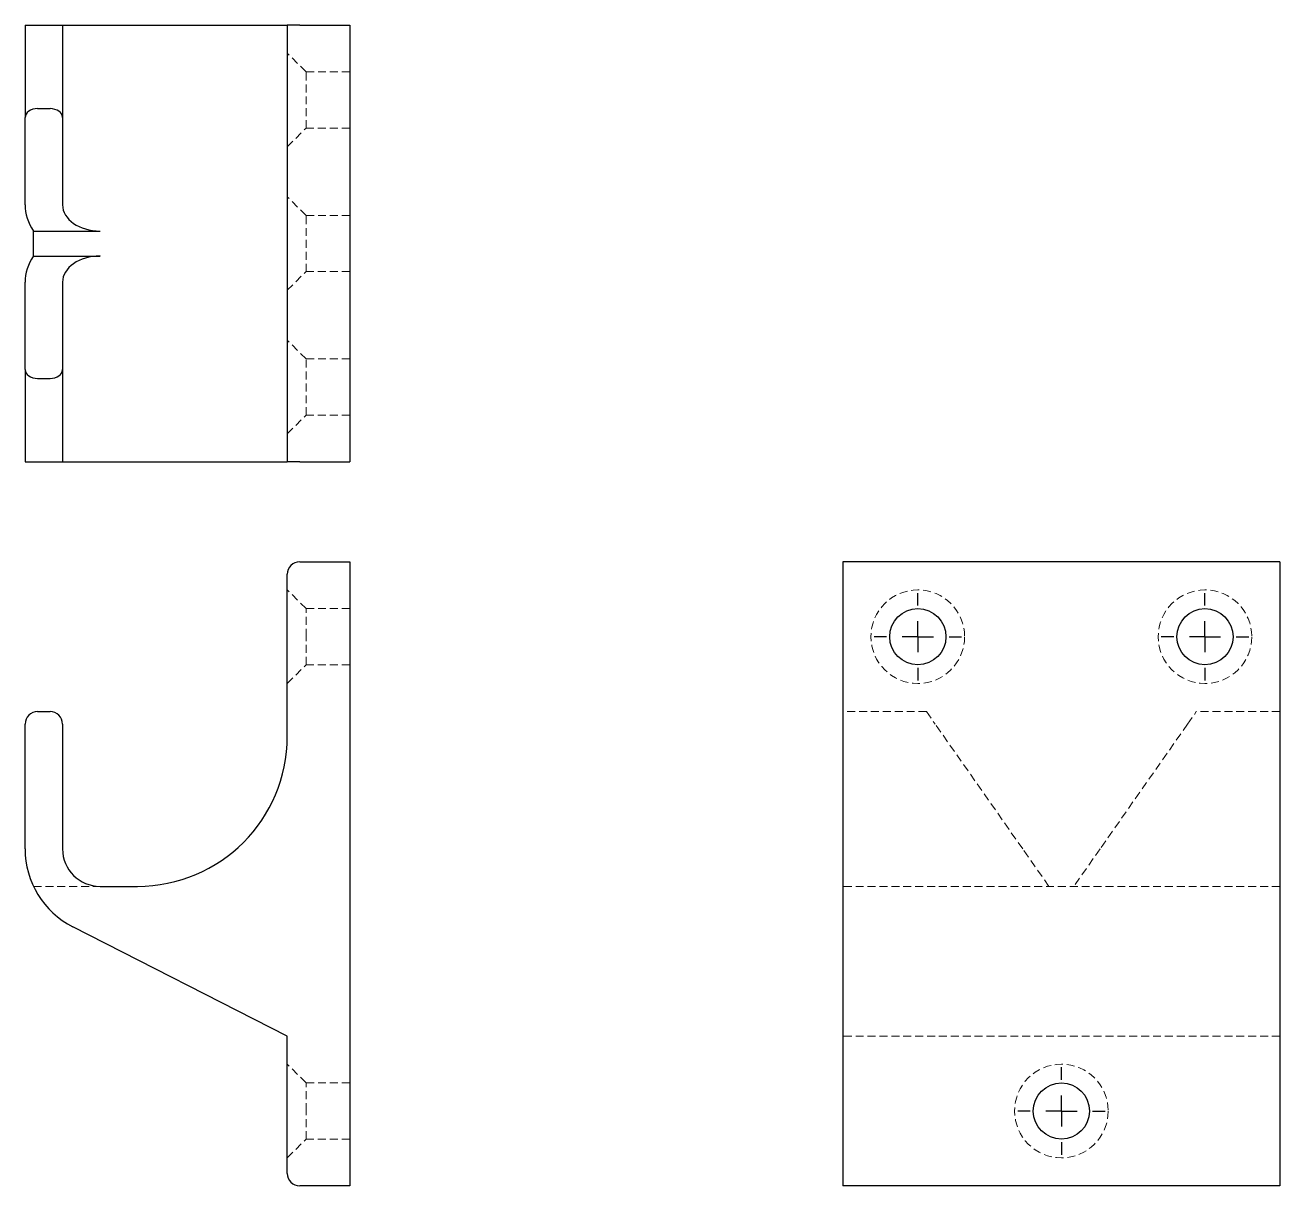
# Model space of a CAD drawing. Header units: millimetres. Extents: x 57 to 258, y 7 to 193.
import ezdxf

# ---------------------------------------------------------------- set-up
doc = ezdxf.new("R2010")
doc.units = ezdxf.units.MM
doc.linetypes.add('HIDDEN', pattern=[1.905, 1.27, -0.635])
doc.layers.add('10', color=7, linetype='Continuous')

# ---------------------------------------------------------------- blocks, each defined once
blk = doc.blocks.new('SW_CENTERMARKSYMBOL_0')
at = {"layer": '10', "color": 0}
for p, q in [((0, 5), (0, 7)), ((0, 0), (0, 2.5)), ((-5, 0), (-7, 0)), ((0, 0), (-2.5, 0)), ((0, 0), (0, -2.5)), ((0, 0), (2.5, 0)), ((5, 0), (7, 0)), ((0, -5), (0, -7))]:
    blk.add_line(p, q, dxfattribs=at)
blk = doc.blocks.new('SW_CENTERMARKSYMBOL_1')
at = {"layer": '10', "color": 0}
for p, q in [((0, 5), (0, 7)), ((0, 0), (0, 2.5)), ((-5, 0), (-7, 0)), ((0, 0), (-2.5, 0)), ((0, 0), (0, -2.5)), ((0, 0), (2.5, 0)), ((5, 0), (7, 0)), ((0, -5), (0, -7))]:
    blk.add_line(p, q, dxfattribs=at)
blk = doc.blocks.new('SW_CENTERMARKSYMBOL_2')
at = {"layer": '10', "color": 0}
for p, q in [((0, 5), (0, 7)), ((0, 0), (0, 2.5)), ((-5, 0), (-7, 0)), ((0, 0), (-2.5, 0)), ((0, 0), (0, -2.5)), ((0, 0), (2.5, 0)), ((5, 0), (7, 0)), ((0, -5), (0, -7))]:
    blk.add_line(p, q, dxfattribs=at)

msp = doc.modelspace()

# ---------------------------------------------------------------- linework, layer by layer
at = {"color": 7, "linetype": 'Continuous', "lineweight": 25}
for p, q in [((57, 193), (57, 178.21)), ((57, 193), (59, 193)), ((59, 193), (61, 193)), ((61, 193), (63, 193)), ((63, 193), (63, 178.21)), ((63, 193), (69, 193)), ((69, 193), (75, 193)), ((75, 193), (99, 193)), ((99, 193), (99, 123)), ((101, 193), (99, 193)), ((101, 193), (109, 193)), ((109, 193), (109, 123)), ((59, 179.61), (61, 179.61)), ((57, 164.2), (57, 178.21)), ((63, 178.21), (63, 164.2)), ((58.35, 160), (69, 160)), ((58.35, 156), (58.35, 160)), ((58.35, 156), (69, 156)), ((57, 137.79), (57, 151.8)), ((63, 151.8), (63, 137.79)), ((57, 137.79), (57, 123)), ((63, 137.79), (63, 123)), ((59, 136.39), (61, 136.39)), ((57, 123), (59, 123)), ((59, 123), (61, 123)), ((61, 123), (63, 123)), ((63, 123), (69, 123)), ((69, 123), (75, 123)), ((75, 123), (99, 123)), ((101, 123), (99, 123)), ((101, 123), (109, 123)), ((101, 107), (109, 107)), ((109, 107), (109, 7)), ((188, 107), (188, 7)), ((258, 107), (188, 107)), ((258, 107), (258, 7)), ((99, 79), (99, 105)), ((59, 83), (61, 83)), ((57, 61), (57, 81)), ((63, 81), (63, 61)), ((69, 55), (75, 55)), ((99, 31), (64.64, 48.53)), ((99, 9), (99, 31)), ((109, 7), (101, 7)), ((258, 7), (188, 7))]:
    msp.add_line(p, q, dxfattribs=at)
at = {"color": 7, "linetype": 'HIDDEN', "lineweight": 18}
for p, q in [((102, 185.5), (99, 188.5)), ((102, 176.5), (102, 185.5)), ((109, 185.5), (102, 185.5)), ((99, 173.5), (102, 176.5)), ((102, 176.5), (109, 176.5)), ((102, 162.5), (99, 165.5)), ((102, 153.5), (102, 162.5)), ((109, 162.5), (102, 162.5)), ((99, 150.5), (102, 153.5)), ((102, 153.5), (109, 153.5)), ((102, 139.5), (99, 142.5)), ((102, 130.5), (102, 139.5)), ((109, 139.5), (102, 139.5)), ((99, 127.5), (102, 130.5)), ((102, 130.5), (109, 130.5)), ((102, 99.5), (99, 102.5)), ((102, 95), (102, 99.5)), ((109, 99.5), (102, 99.5)), ((102, 90.5), (102, 95)), ((99, 87.5), (102, 90.5)), ((102, 90.5), (109, 90.5)), ((201.39, 83), (188, 83)), ((201.39, 83), (202.79, 81)), ((243.21, 81), (244.61, 83)), ((258, 83), (244.61, 83)), ((216.8, 61), (202.79, 81)), ((243.21, 81), (229.2, 61)), ((221, 55), (216.8, 61)), ((229.2, 61), (225, 55)), ((58.35, 55), (69, 55)), ((258, 55), (188, 55)), ((258, 31), (188, 31)), ((102, 23.5), (99, 26.5)), ((102, 19), (102, 23.5)), ((109, 23.5), (102, 23.5)), ((102, 14.5), (102, 19)), ((99, 11.5), (102, 14.5)), ((102, 14.5), (109, 14.5))]:
    msp.add_line(p, q, dxfattribs=at)
for centre in [(200, 95), (246, 95), (223, 19)]:
    msp.add_circle(centre, 7.5, dxfattribs=at)
at = {"color": 7, "linetype": 'Continuous', "lineweight": 25}
for centre in [(200, 95), (246, 95), (223, 19)]:
    msp.add_circle(centre, 4.5, dxfattribs=at)
for centre, radius, start, end in [((101, 105), 2, 90, 180), ((59, 81), 2, 90, 180), ((61, 81), 2, 0, 90), ((75, 79), 24, 270, 360), ((71, 61), 14, 180, 242.9724), ((69, 61), 6, 180.0001, 270), ((101, 9), 2, 180, 270)]:
    msp.add_arc(centre, radius, start, end, dxfattribs=at)
for centre, major_axis, start_param, end_param in [((59, 178.21), (2, 0), 1.570796, 3.141593), ((61, 178.21), (2, 0), 0, 1.570796), ((71, 164.2), (14, 0), 3.141593, 3.584503), ((69, 164.2), (6, 0), 3.141594, 4.712388), ((71, 151.8), (14, 0), 2.698682, 3.141593), ((69, 151.8), (6, 0), 1.570797, 3.141591), ((59, 137.79), (2, 0), 3.141593, 4.712389), ((61, 137.79), (2, 0), 4.712389, 6.283185)]:
    msp.add_ellipse(centre, major_axis=major_axis, ratio=0.700208, start_param=start_param, end_param=end_param, dxfattribs=at)

# ---------------------------------------------------------------- block references
at = {"layer": '10'}
for name, p in [('SW_CENTERMARKSYMBOL_1', (200, 95)), ('SW_CENTERMARKSYMBOL_0', (246, 95)), ('SW_CENTERMARKSYMBOL_2', (223, 19))]:
    msp.add_blockref(name, p, dxfattribs=at)

doc.saveas('drawing.dxf')
